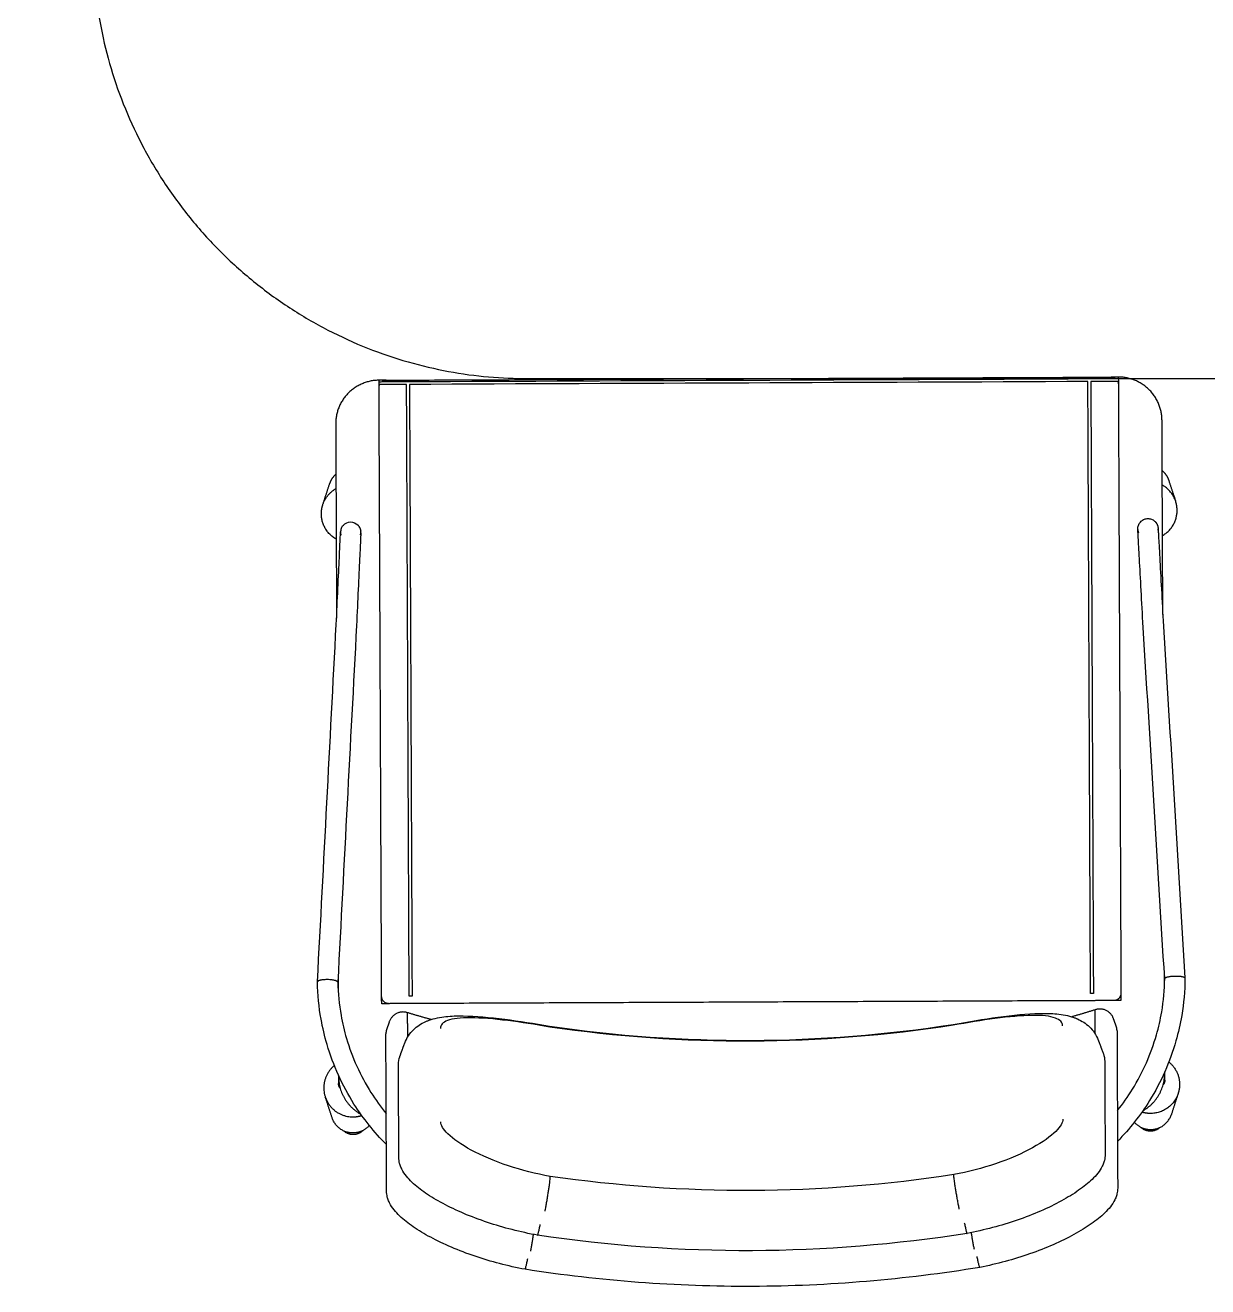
# Model space of a CAD drawing. Header units: millimetres. Extents: x 3429 to 24139, y -631 to 9878.
# Drawn here: x 8794.9 to 8868.3, y 3957.3 to 4035.6 of the extents above; entities that cross this region are included whole.
import ezdxf

# ---------------------------------------------------------------- set-up
doc = ezdxf.new("R2010")
doc.units = ezdxf.units.MM
for name, color, linetype, lineweight in [('multid_gorunus_3', 23, 'Continuous', 13), ('multid_gorunus_4', 15, 'Continuous', 9), ('multid_gorunus_5', 193, 'Continuous', 5), ('multid_gorunus_6', 54, 'Continuous', 0)]:
    doc.layers.add(name, color=color, linetype=linetype, lineweight=lineweight)

# ---------------------------------------------------------------- blocks, each defined once
blk = doc.blocks.new('sedir-2')
at = {"layer": 'multid_gorunus_3', "lineweight": -3}
blk.add_open_spline([(1517.856, 7974.65), (1517.856, 8029.65), (1517.856, 8064.65)], degree=2, dxfattribs=at)
blk.add_rational_spline([(1487.856, 7944.65), (1517.856, 7944.65), (1517.856, 7974.65)], [1, 0.707106781186, 1], degree=2, dxfattribs=at)
at = {"layer": 'multid_gorunus_4', "lineweight": -3}
for points, degree in [([(1517.747, 8015.395), (1539.247, 8015.486), (1560.747, 8015.578)], 2), ([(1517.747, 8015.395), (1517.748, 8015.145), (1517.75, 8014.895)], 2), ([(1560.747, 8015.578), (1560.751, 8014.578), (1560.756, 8013.579)], 2), ([(1562.497, 8015.245), (1562.243, 8015.153), (1561.99, 8015.061)], 2), ([(1562.835, 8015.306), (1568.255, 8015.329), (1573.676, 8015.352)], 2), ([(1563.481, 8014.013), (1563.948, 8014.188), (1564.414, 8014.363)], 2), ([(1564.415, 8014.363), (1564.583, 8014.426), (1564.758, 8014.456), (1564.933, 8014.457)], 3), ([(1564.933, 8014.457), (1568.146, 8014.471), (1571.359, 8014.484)], 2), ([(1517.956, 7966.395), (1517.856, 7989.895), (1517.756, 8013.395)], 2), ([(1518.056, 7966.396), (1517.99, 7982.062), (1517.923, 7997.729), (1517.856, 8013.395)], 3), ([(1518.055, 8013.496), (1539.155, 8013.586), (1560.255, 8013.676)], 2), ([(1560.256, 8013.476), (1539.156, 8013.386), (1518.056, 8013.296)], 2), ([(1518.056, 8013.296), (1518.123, 7997.696), (1518.189, 7982.096), (1518.256, 7966.497)], 3), ([(1560.756, 8013.578), (1560.856, 7990.078), (1560.956, 7966.579)], 2), ([(1563.05, 8013.801), (1562.218, 8013.797), (1561.386, 8013.794)], 2), ([(1576.779, 8004.942), (1576.778, 8004.949), (1576.777, 8004.956), (1576.776, 8004.963)], 3), ([(1576.902, 7975.33), (1576.903, 7975.337), (1576.904, 7975.344), (1576.905, 7975.351)], 3), ([(1518.256, 7966.497), (1539.356, 7966.586), (1560.456, 7966.676)], 2), ([(1560.456, 7966.476), (1539.357, 7966.386), (1518.257, 7966.297)], 2), ([(1563.252, 7966.376), (1562.42, 7966.372), (1561.589, 7966.368)], 2), ([(1564.621, 7965.825), (1564.153, 7965.996), (1563.685, 7966.167)], 2), ([(1565.141, 7965.736), (1564.966, 7965.735), (1564.791, 7965.763), (1564.622, 7965.825)], 3), ([(1571.567, 7965.763), (1568.354, 7965.749), (1565.141, 7965.736)], 2), ([(1517.963, 7964.895), (1517.964, 7964.645), (1517.965, 7964.395)], 2), ([(1560.964, 7964.579), (1539.465, 7964.487), (1517.965, 7964.395)], 2), ([(1560.962, 7965.079), (1560.963, 7964.829), (1560.964, 7964.579)], 2), ([(1562.203, 7965.106), (1562.457, 7965.016), (1562.712, 7964.926)], 2), ([(1573.891, 7964.915), (1568.47, 7964.892), (1563.05, 7964.869)], 2)]:
    blk.add_open_spline(points, degree=degree, dxfattribs=at)
for points, weights in [([(1517.75, 8014.895), (1517.749, 8015.061), (1517.848, 8015.195)], [1, 0.878679656441, 0.857864376269]), ([(1517.851, 8015.371), (1517.847, 8015.383), (1517.847, 8015.395)], [0.918640772541, 0.951184463522, 0.999999999997]), ([(1518.048, 8015.354), (1518.143, 8015.396), (1518.247, 8015.397)], [0.884091327405, 0.920427730249, 1]), ([(1560.247, 8015.576), (1560.747, 8015.578), (1560.749, 8015.078)], [1, 0.707106781186, 1]), ([(1561.99, 8015.061), (1561.064, 8014.724), (1561.386, 8013.794)], [1, 0.712396798679, 1]), ([(1562.835, 8015.306), (1562.661, 8015.305), (1562.497, 8015.245)], [0.895170103736, 0.932142628837, 1]), ([(1517.756, 8013.395), (1517.75, 8014.895), (1517.75, 8014.895)], [1, 0.707106779518, 1]), ([(1561.386, 8013.794), (1561.636, 8012.991), (1561.868, 8012.182)], [0.997449313068, 0.995532587617, 0.993752909251]), ([(1577.911, 8005.464), (1577.047, 8005.285), (1576.745, 8005.267)], [1, 0.726759951163, 0.963331120209]), ([(1579.148, 8005.841), (1579.154, 8005.805), (1578.409, 8005.65)], [0.919982607931, 0.754921075134, 1]), ([(1579.122, 8005.825), (1579.12, 8005.836), (1579.118, 8005.847)], [0.979887091893, 0.979900389578, 0.97991370639]), ([(1579.148, 8005.842), (1579.148, 8005.842), (1579.148, 8005.841)], [0.923829718623, 0.922059218781, 0.920333323855]), ([(1576.066, 8004.772), (1576.813, 8004.923), (1576.806, 8004.958)], [1, 0.754711794281, 0.920264707243]), ([(1562.394, 8004.012), (1562.396, 8004.002), (1562.455, 8004.002)], [0.920239726964, 0.952376403375, 1]), ([(1575.142, 8004.427), (1573.237, 8004.048), (1572.753, 8004.046)], [1, 0.707106781197, 1]), ([(1562.513, 7976.158), (1562.515, 7976.169), (1562.573, 7976.169)], [0.920239726933, 0.952376403348, 1]), ([(1575.264, 7975.853), (1573.356, 7976.215), (1572.872, 7976.213)], [1, 0.707106781276, 1]), ([(1576.932, 7975.335), (1576.938, 7975.371), (1576.19, 7975.515)], [0.919908362635, 0.754976133394, 1]), ([(1576.874, 7975.026), (1577.177, 7975.01), (1578.042, 7974.839)], [0.963331120326, 0.726759951095, 1]), ([(1579.282, 7974.472), (1579.289, 7974.508), (1578.541, 7974.657)], [0.92033332385, 0.754661051144, 1]), ([(1562.056, 7967.984), (1561.831, 7967.173), (1561.589, 7966.368)], [0.993753497358, 0.995532904313, 0.997449313068]), ([(1517.963, 7964.895), (1517.963, 7964.895), (1517.956, 7966.395)], [1, 0.707106779518, 1]), ([(1560.956, 7966.579), (1560.962, 7965.079), (1560.962, 7965.079)], [1, 0.707106779518, 1]), ([(1561.589, 7966.368), (1561.274, 7965.435), (1562.203, 7965.106)], [1, 0.712396798679, 1]), ([(1518.064, 7964.596), (1517.963, 7964.729), (1517.963, 7964.895)], [0.857861655714, 0.878671726909, 1]), ([(1560.962, 7965.079), (1560.964, 7964.579), (1560.464, 7964.576)], [1, 0.707106781188, 1]), ([(1562.712, 7964.926), (1562.876, 7964.868), (1563.05, 7964.869)], [1, 0.932142628738, 0.895170103627]), ([(1518.465, 7964.397), (1518.361, 7964.397), (1518.265, 7964.438)], [1, 0.920427730249, 0.884091327405])]:
    blk.add_rational_spline(points, weights, degree=2, dxfattribs=at)
for points, knots in [([(1517.856, 8013.395), (1517.855, 8013.647), (1517.854, 8013.898), (1517.853, 8014.131), (1517.852, 8014.385), (1517.851, 8014.617), (1517.85, 8014.809), (1517.849, 8015.002), (1517.848, 8015.155), (1517.848, 8015.255), (1517.848, 8015.347), (1517.847, 8015.395), (1517.847, 8015.395)], [0, 0, 0, 0, 0.758408, 0.758408, 0.758408, 1.580922, 1.580922, 1.580922, 2.403429, 2.403429, 2.403429, 3.161839, 3.161839, 3.161839, 3.161839]), ([(1518.047, 8015.396), (1518.047, 8015.396), (1518.048, 8015.348), (1518.048, 8015.256), (1518.048, 8015.155), (1518.049, 8015.003), (1518.05, 8014.81), (1518.051, 8014.618), (1518.052, 8014.385), (1518.053, 8014.132), (1518.054, 8013.93), (1518.055, 8013.714), (1518.055, 8013.496)], [0.001216, 0.001216, 0.001216, 0.001216, 0.75841, 0.75841, 0.75841, 1.580917, 1.580917, 1.580917, 2.403431, 2.403431, 2.403431, 3.061201, 3.061201, 3.061201, 3.061201]), ([(1573.676, 8015.352), (1573.818, 8015.353), (1573.954, 8015.334), (1574.127, 8015.291), (1574.17, 8015.279), (1574.258, 8015.25), (1574.303, 8015.233), (1574.398, 8015.194), (1574.447, 8015.172), (1574.494, 8015.148), (1574.822, 8014.984), (1575.123, 8014.738), (1575.402, 8014.45), (1575.655, 8014.19), (1575.903, 8013.883), (1576.4, 8013.174), (1576.646, 8012.775), (1576.888, 8012.333), (1577.367, 8011.457), (1577.826, 8010.419), (1578.223, 8009.279), (1578.601, 8008.191), (1578.917, 8007.022), (1579.148, 8005.841)], [0, 0, 0, 0, 0.740063, 0.740063, 0.98905, 0.98905, 1.265263, 1.265263, 1.576335, 1.576335, 1.576335, 3.758492, 3.758492, 3.758492, 5.686983, 5.686983, 7.598105, 7.598105, 7.598105, 11.403584, 11.403584, 11.403584, 15.033923, 15.033923, 15.033923, 15.033923]), ([(1571.359, 8014.484), (1571.502, 8014.485), (1571.638, 8014.467), (1571.811, 8014.423), (1571.854, 8014.411), (1571.942, 8014.382), (1571.987, 8014.365), (1572.082, 8014.327), (1572.131, 8014.304), (1572.178, 8014.28), (1572.506, 8014.117), (1572.807, 8013.87), (1573.086, 8013.582), (1573.339, 8013.321), (1573.586, 8013.014), (1574.082, 8012.305), (1574.327, 8011.906), (1574.568, 8011.464), (1575.046, 8010.587), (1575.503, 8009.548), (1575.895, 8008.407), (1576.27, 8007.316), (1576.581, 8006.143), (1576.806, 8004.958)], [0, 0, 0, 0, 0.740571, 0.740571, 0.989606, 0.989606, 1.265864, 1.265864, 1.576979, 1.576979, 1.576979, 3.758642, 3.758642, 3.758642, 5.686884, 5.686884, 7.597972, 7.597972, 7.597972, 11.403212, 11.403212, 11.403212, 15.041507, 15.041507, 15.041507, 15.041507]), ([(1562.394, 8004.012), (1562.197, 8005.067), (1562.023, 8006.116), (1561.891, 8007.091), (1561.747, 8008.155), (1561.654, 8009.107), (1561.636, 8009.955), (1561.626, 8010.383), (1561.636, 8010.777), (1561.711, 8011.543), (1561.781, 8011.942), (1561.912, 8012.317), (1561.934, 8012.379), (1561.957, 8012.441), (1561.994, 8012.53), (1562.006, 8012.557), (1562.017, 8012.583), (1562.145, 8012.869), (1562.317, 8013.15), (1562.812, 8013.665), (1563.12, 8013.878), (1563.481, 8014.013)], [0, 0, 0, 0, 3.240551, 3.240551, 3.240551, 6.750914, 6.750914, 6.750914, 8.54566, 8.54566, 10.395776, 10.395776, 10.395776, 10.699097, 10.699097, 10.83008, 10.83008, 10.83008, 12.225852, 12.225852, 13.646624, 13.646624, 13.646624, 13.646624]), ([(1562.492, 8011.544), (1562.255, 8011.543), (1561.871, 8011.19), (1561.703, 8009.581), (1561.936, 8007.023), (1562.269, 8004.992), (1562.455, 8004.002)], [0, 0, 0, 0, 2.936582, 6.167999, 9.480475, 12.604197, 12.604197, 12.604197, 12.604197]), ([(1568.92, 8011.571), (1569.156, 8011.573), (1569.767, 8011.224), (1570.914, 8009.62), (1572.034, 8007.066), (1572.568, 8005.036), (1572.753, 8004.046)], [0, 0, 0, 0, 2.936582, 6.167999, 9.480475, 12.604197, 12.604197, 12.604197, 12.604197]), ([(1579.148, 8005.841), (1580.001, 8000.677), (1580.442, 7995.4), (1580.464, 7990.162), (1580.486, 7984.924), (1580.091, 7979.644), (1579.282, 7974.472)], [0, 0, 0, 0, 15.772829, 15.772829, 15.772829, 31.545658, 31.545658, 31.545658, 31.545658]), ([(1576.806, 8004.958), (1577.578, 8000.067), (1577.978, 7995.107), (1578, 7990.152), (1578.021, 7985.196), (1577.663, 7980.233), (1576.932, 7975.335)], [0, 0, 0, 0, 14.887743, 14.887743, 14.887743, 29.775485, 29.775485, 29.775485, 29.775485]), ([(1562.513, 7976.158), (1563.186, 7980.764), (1563.515, 7985.432), (1563.495, 7990.09), (1563.475, 7994.748), (1563.106, 7999.412), (1562.394, 8004.012)], [0, 0, 0, 0, 13.995792, 13.995792, 13.995792, 27.991457, 27.991457, 27.991457, 27.991457]), ([(1562.455, 8004.002), (1563.162, 7999.41), (1563.9, 7990.091), (1563.242, 7980.767), (1562.573, 7976.169)], [-0.329016, -0.329016, -0.329016, -0.329016, 11.526818, 23.382652, 23.382652, 23.382652, 23.382652]), ([(1572.753, 8004.046), (1573.461, 7999.454), (1574.198, 7990.135), (1573.54, 7980.811), (1572.872, 7976.213)], [-0.329016, -0.329016, -0.329016, -0.329016, 11.526818, 23.382652, 23.382652, 23.382652, 23.382652]), ([(1563.685, 7966.167), (1563.323, 7966.299), (1563.013, 7966.509), (1562.514, 7967.02), (1562.339, 7967.3), (1562.209, 7967.584), (1562.197, 7967.611), (1562.185, 7967.638), (1562.148, 7967.726), (1562.124, 7967.788), (1562.102, 7967.85), (1561.968, 7968.224), (1561.894, 7968.622), (1561.813, 7969.387), (1561.799, 7969.781), (1561.805, 7970.209), (1561.817, 7971.057), (1561.901, 7972.01), (1562.036, 7973.075), (1562.16, 7974.052), (1562.325, 7975.101), (1562.513, 7976.158)], [0, 0, 0, 0, 1.420772, 1.420772, 2.816545, 2.816545, 2.816545, 2.947527, 2.947527, 3.250849, 3.250849, 3.250849, 5.100964, 5.100964, 6.89571, 6.89571, 6.89571, 10.406073, 10.406073, 10.406073, 13.646625, 13.646625, 13.646625, 13.646625]), ([(1562.573, 7976.169), (1562.397, 7975.178), (1562.08, 7973.143), (1561.869, 7970.584), (1562.051, 7968.976), (1562.438, 7968.626), (1562.675, 7968.628)], [0.329072, 0.329072, 0.329072, 0.329072, 3.452793, 6.765269, 9.996686, 12.933269, 12.933269, 12.933269, 12.933269]), ([(1572.872, 7976.213), (1572.695, 7975.221), (1572.179, 7973.186), (1571.08, 7970.623), (1569.947, 7969.01), (1569.339, 7968.656), (1569.103, 7968.655)], [0.329072, 0.329072, 0.329072, 0.329072, 3.452793, 6.765269, 9.996686, 12.933269, 12.933269, 12.933269, 12.933269]), ([(1576.932, 7975.335), (1576.718, 7974.148), (1576.416, 7972.973), (1576.051, 7971.879), (1575.668, 7970.734), (1575.221, 7969.692), (1574.75, 7968.811), (1574.513, 7968.366), (1574.271, 7967.965), (1573.781, 7967.252), (1573.536, 7966.943), (1573.286, 7966.68), (1573.009, 7966.39), (1572.711, 7966.14), (1572.384, 7965.974), (1572.337, 7965.95), (1572.288, 7965.927), (1572.194, 7965.887), (1572.149, 7965.87), (1572.061, 7965.84), (1572.018, 7965.828), (1571.846, 7965.783), (1571.71, 7965.763), (1571.567, 7965.763)], [0, 0, 0, 0, 3.638296, 3.638296, 3.638296, 7.443536, 7.443536, 7.443536, 9.354623, 9.354623, 11.282866, 11.282866, 11.282866, 13.464529, 13.464529, 13.464529, 13.775643, 13.775643, 14.051902, 14.051902, 14.300937, 14.300937, 15.041508, 15.041508, 15.041508, 15.041508]), ([(1579.282, 7974.472), (1579.061, 7973.289), (1578.755, 7972.117), (1578.386, 7971.027), (1577.999, 7969.883), (1577.549, 7968.841), (1577.077, 7967.961), (1576.839, 7967.517), (1576.596, 7967.116), (1576.106, 7966.403), (1575.86, 7966.094), (1575.61, 7965.831), (1575.333, 7965.542), (1575.034, 7965.292), (1574.708, 7965.126), (1574.66, 7965.102), (1574.612, 7965.079), (1574.518, 7965.039), (1574.472, 7965.022), (1574.384, 7964.993), (1574.342, 7964.98), (1574.169, 7964.935), (1574.033, 7964.916), (1573.891, 7964.915)], [0, 0, 0, 0, 3.630339, 3.630339, 3.630339, 7.435818, 7.435818, 7.435818, 9.34694, 9.34694, 11.275431, 11.275431, 11.275431, 13.457588, 13.457588, 13.457588, 13.76866, 13.76866, 14.044873, 14.044873, 14.29386, 14.29386, 15.033923, 15.033923, 15.033923, 15.033923]), ([(1518.065, 7964.396), (1518.065, 7964.396), (1518.065, 7964.444), (1518.064, 7964.536), (1518.064, 7964.636), (1518.063, 7964.789), (1518.062, 7964.981), (1518.062, 7965.174), (1518.061, 7965.406), (1518.059, 7965.659), (1518.058, 7965.893), (1518.057, 7966.144), (1518.056, 7966.396)], [0.001207, 0.001207, 0.001207, 0.001207, 0.758408, 0.758408, 0.758408, 1.580921, 1.580921, 1.580921, 2.403428, 2.403428, 2.403428, 3.161839, 3.161839, 3.161839, 3.161839]), ([(1518.257, 7966.297), (1518.258, 7966.079), (1518.259, 7965.863), (1518.259, 7965.66), (1518.261, 7965.407), (1518.262, 7965.175), (1518.262, 7964.982), (1518.263, 7964.79), (1518.264, 7964.637), (1518.264, 7964.537), (1518.265, 7964.444), (1518.265, 7964.396), (1518.265, 7964.397)], [0.100639, 0.100639, 0.100639, 0.100639, 0.75841, 0.75841, 0.75841, 1.580917, 1.580917, 1.580917, 2.403431, 2.403431, 2.403431, 3.161839, 3.161839, 3.161839, 3.161839])]:
    blk.add_open_spline(points, degree=3, knots=knots, dxfattribs=at)
for points, weights, knots in [([(1560.255, 8013.676), (1560.255, 8013.676), (1560.256, 8013.576), (1560.256, 8013.476), (1560.256, 8013.476)], [1, 0.707106781187, 1, 0.707106781187, 1], [0.3141593, 0.3141593, 0.3141593, 0.4712389, 0.4712389, 0.6283185, 0.6283185, 0.6283185]), ([(1560.456, 7966.676), (1560.456, 7966.676), (1560.456, 7966.576), (1560.456, 7966.476), (1560.456, 7966.476)], [1, 0.707106781187, 1, 0.707106781187, 1], [0.3141593, 0.3141593, 0.3141593, 0.4712389, 0.4712389, 0.6283185, 0.6283185, 0.6283185]), ([(1518.265, 7964.396), (1518.265, 7964.396), (1518.265, 7964.397), (1518.265, 7964.409), (1518.262, 7964.421)], [0.999027964301, 0.99951317298, 1, 0.951423612348, 0.918960028174], [0.47097781, 0.47097781, 0.47097781, 0.4712389, 0.4712389, 0.49729058, 0.49729058, 0.49729058])]:
    blk.add_rational_spline(points, weights, degree=2, knots=knots, dxfattribs=at)
at = {"layer": 'multid_gorunus_5', "lineweight": -3}
for points, degree, knots in [([(1497.635, 8161.259), (1497.873, 8160.858), (1498.11, 8160.457), (1498.327, 8160.039), (1498.544, 8159.621), (1498.739, 8159.187), (1498.934, 8158.753), (1499.106, 8158.306), (1499.279, 8157.859), (1499.428, 8157.399), (1499.577, 8156.94), (1499.702, 8156.47), (1499.827, 8156), (1499.927, 8155.522), (1500.028, 8155.043), (1500.104, 8154.558), (1500.18, 8154.074), (1500.23, 8153.584), (1500.281, 8153.094), (1500.307, 8152.602), (1500.332, 8152.109), (1500.332, 8151.615), (1500.332, 8151.122), (1500.307, 8150.629), (1500.282, 8150.137), (1500.231, 8149.647), (1500.181, 8149.157), (1500.105, 8148.672), (1500.029, 8148.187), (1499.929, 8147.709), (1499.829, 8147.231), (1499.704, 8146.761), (1499.579, 8146.291), (1499.443, 8145.872), (1499.308, 8145.453), (1493.438, 8131.576), (1487.568, 8117.699), (1482.284, 8103.286), (1476.999, 8088.873), (1472.38, 8074.118), (1467.761, 8059.362), (1466.363, 8053.825), (1464.965, 8048.288), (1463.811, 8042.685), (1462.658, 8037.082), (1461.749, 8031.413), (1460.841, 8025.744), (1460.179, 8020.025), (1459.518, 8014.307), (1459.105, 8008.557), (1458.693, 8002.807), (1458.259, 7988.382), (1457.825, 7973.958), (1457.887, 7933.96), (1457.949, 7926.745), (1458.011, 7919.531), (1458.074, 7912.316), (1458.756, 7827.849), (1459.438, 7813.418), (1460.058, 7807.441), (1460.677, 7801.463), (1461.603, 7795.549), (1462.529, 7789.635), (1463.143, 7786.719), (1463.758, 7783.803), (1464.372, 7780.887), (1464.987, 7777.971), (1466.217, 7773.359), (1467.447, 7768.747), (1469.165, 7763.176), (1470.883, 7757.605), (1473.571, 7748.889), (1476.259, 7740.174), (1481.646, 7725.344), (1487.034, 7710.514), (1493.059, 7696.202), (1499.085, 7681.891), (1499.252, 7681.423), (1499.42, 7680.955), (1499.561, 7680.477), (1499.703, 7679.999), (1499.819, 7679.511), (1499.936, 7679.023), (1500.026, 7678.526), (1500.116, 7678.03), (1500.18, 7677.528), (1500.244, 7677.026), (1500.281, 7676.52), (1500.318, 7676.014), (1500.328, 7675.507), (1500.338, 7674.999), (1500.321, 7674.491), (1500.305, 7673.984), (1500.261, 7673.478), (1500.218, 7672.973), (1500.147, 7672.472), (1500.077, 7671.972), (1499.981, 7671.477), (1499.884, 7670.983), (1499.762, 7670.497), (1499.639, 7670.011), (1499.491, 7669.536), (1499.343, 7669.06), (1499.171, 7668.597), (1498.998, 7668.134), (1498.801, 7667.686), (1498.604, 7667.237), (1498.384, 7666.804), (1498.163, 7666.372), (1497.921, 7665.957), (1497.678, 7665.543), (1497.414, 7665.148), (1497.15, 7664.753), (1496.865, 7664.379), (1496.581, 7664.005), (1496.241, 7663.613), (1495.902, 7663.221), (1494.131, 7661.226), (1492.361, 7659.231), (1490.529, 7657.405), (1488.696, 7655.58), (1486.775, 7653.894), (1484.854, 7652.208), (1482.851, 7650.667), (1480.848, 7649.126), (1478.771, 7647.735), (1476.694, 7646.345), (1474.55, 7645.111), (1472.407, 7643.877), (1470.205, 7642.804), (1468.003, 7641.731), (1465.751, 7640.822), (1463.499, 7639.914), (1461.205, 7639.173), (1458.911, 7638.433), (1456.584, 7637.863), (1454.257, 7637.294), (1453.082, 7637.096), (1451.906, 7636.898), (1450.73, 7636.699), (1449.554, 7636.501), (1447.187, 7636.279), (1444.82, 7636.057), (1444.337, 7636.048), (1443.854, 7636.039), (1442.243, 7636.007), (1440.632, 7635.976), (1439.689, 7635.981), (1438.746, 7635.986), (1437.763, 7636.017), (1436.78, 7636.048), (1435.724, 7636.13), (1434.667, 7636.211), (1434, 7636.279), (1433.332, 7636.347), (1433.035, 7636.393), (1432.738, 7636.44), (1431.718, 7636.627), (1430.697, 7636.813), (1429.723, 7637.016), (1428.748, 7637.22), (1427.733, 7637.516), (1426.718, 7637.812), (1425.858, 7638.16), (1424.997, 7638.508), (1424.59, 7638.685), (1424.183, 7638.862), (1423.724, 7639.076), (1423.264, 7639.29), (1422.408, 7639.717), (1421.552, 7640.143), (1420.452, 7640.751), (1419.352, 7641.358), (1418.12, 7642.168), (1416.888, 7642.978), (1416.585, 7643.189), (1416.282, 7643.399), (1415.501, 7643.98), (1414.72, 7644.562), (1414.02, 7645.116), (1413.32, 7645.669), (1412.897, 7646.009), (1412.474, 7646.35), (1411.421, 7647.237), (1410.369, 7648.124), (1409.199, 7649.183), (1408.03, 7650.241), (1407.028, 7651.205), (1406.026, 7652.169), (1405.614, 7652.585), (1405.202, 7653.001), (1404.598, 7653.621), (1403.994, 7654.24), (1403.295, 7654.993), (1402.596, 7655.746), (1402.305, 7656.063), (1402.015, 7656.381), (1401.043, 7657.494), (1400.072, 7658.608), (1399.525, 7659.26), (1398.979, 7659.912), (1398.349, 7660.696), (1397.72, 7661.48), (1397.114, 7662.291), (1396.509, 7663.102), (1395.971, 7663.87), (1395.433, 7664.637), (1394.797, 7665.573), (1394.161, 7666.509), (1391.61, 7670.64), (1389.06, 7674.77), (1386.715, 7679.061), (1384.371, 7683.351), (1382.235, 7687.797), (1380.099, 7692.243), (1378.147, 7696.902), (1376.196, 7701.56), (1375.566, 7703.022), (1374.936, 7704.484), (1374.335, 7705.93), (1373.734, 7707.375), (1373.152, 7708.83), (1372.57, 7710.285), (1372.006, 7711.751), (1371.443, 7713.216), (1370.899, 7714.69), (1370.354, 7716.165), (1369.83, 7717.649), (1369.305, 7719.134), (1368.8, 7720.627), (1368.295, 7722.12), (1367.811, 7723.623), (1367.326, 7725.126), (1366.861, 7726.639), (1366.396, 7728.152), (1365.95, 7729.675), (1365.504, 7731.198), (1365.076, 7732.731), (1364.647, 7734.263), (1364.236, 7735.805), (1363.824, 7737.346), (1363.429, 7738.896), (1363.034, 7740.445), (1362.654, 7742.003), (1362.273, 7743.56), (1361.908, 7745.125), (1361.542, 7746.689), (1361.189, 7748.26), (1360.837, 7749.831), (1360.497, 7751.407), (1360.158, 7752.983), (1359.831, 7754.563), (1359.503, 7756.143), (1359.189, 7757.727), (1358.874, 7759.31), (1358.573, 7760.897), (1358.271, 7762.483), (1357.983, 7764.073), (1357.694, 7765.662), (1357.419, 7767.255), (1357.144, 7768.848), (1356.882, 7770.443), (1356.621, 7772.038), (1356.373, 7773.636), (1356.125, 7775.235), (1355.891, 7776.835), (1355.657, 7778.436), (1355.437, 7780.04), (1355.217, 7781.643), (1355.011, 7783.25), (1354.805, 7784.856), (1354.613, 7786.466), (1354.421, 7788.076), (1354.241, 7789.689), (1354.062, 7791.302), (1353.896, 7792.919), (1353.729, 7794.535), (1353.575, 7796.154), (1353.421, 7797.773), (1353.278, 7799.395), (1353.135, 7801.016), (1353.004, 7802.64), (1352.872, 7804.264), (1352.752, 7805.891), (1352.631, 7807.517), (1352.52, 7809.145), (1352.409, 7810.773), (1352.309, 7812.403), (1352.208, 7814.033), (1352.116, 7815.665), (1352.024, 7817.296), (1351.941, 7818.929), (1351.858, 7820.562), (1351.783, 7822.195), (1351.709, 7823.829), (1351.642, 7825.464), (1351.575, 7827.099), (1351.516, 7828.734), (1351.457, 7830.37), (1351.405, 7832.006), (1351.353, 7903.679), (1351.308, 7905.316), (1351.263, 7906.953), (1351.225, 7908.592), (1351.186, 7910.23), (1351.154, 7911.868), (1351.122, 7913.507), (1351.096, 7915.147), (1351.07, 7916.787), (1351.05, 7918.427), (1351.03, 7920.068), (1351.014, 7921.709), (1350.999, 7923.351), (1350.989, 7924.993), (1350.979, 7926.635), (1350.973, 7928.278), (1350.968, 7929.921), (1350.966, 7931.564), (1350.965, 7933.208), (1350.968, 7934.852), (1350.971, 7936.495), (1350.978, 7938.139), (1350.985, 7972.566), (1350.996, 7974.208), (1351.008, 7975.851), (1351.025, 7977.493), (1351.042, 7979.135), (1351.064, 7980.775), (1351.087, 7982.416), (1351.115, 7984.056), (1351.144, 7985.696), (1351.179, 7987.335), (1351.214, 7988.974), (1351.255, 7990.612), (1351.297, 7992.25), (1351.346, 7993.887), (1351.396, 7995.523), (1351.453, 7997.159), (1351.51, 7998.794), (1351.575, 8000.428), (1351.64, 8002.062), (1351.714, 8003.695), (1351.788, 8005.327), (1351.871, 8006.958), (1351.954, 8008.589), (1352.046, 8010.219), (1352.139, 8011.848), (1352.241, 8013.476), (1352.343, 8015.103), (1352.456, 8016.729), (1352.569, 8018.355), (1352.693, 8019.98), (1352.816, 8021.604), (1352.951, 8023.226), (1353.086, 8024.848), (1353.233, 8026.469), (1353.379, 8028.089), (1353.538, 8029.708), (1353.696, 8031.327), (1353.867, 8032.944), (1354.037, 8034.56), (1354.22, 8036.175), (1354.403, 8037.79), (1354.598, 8039.403), (1354.793, 8041.015), (1355, 8042.625), (1355.208, 8044.235), (1355.428, 8045.843), (1355.648, 8047.45), (1355.88, 8049.055), (1356.113, 8050.66), (1356.358, 8052.261), (1356.604, 8053.863), (1356.862, 8055.461), (1357.121, 8057.059), (1357.393, 8058.654), (1357.664, 8060.249), (1357.949, 8061.84), (1358.234, 8063.432), (1358.532, 8065.019), (1358.83, 8066.607), (1359.142, 8068.19), (1359.453, 8069.774), (1359.779, 8071.353), (1360.104, 8072.932), (1360.443, 8074.507), (1360.782, 8076.081), (1361.135, 8077.651), (1361.488, 8079.22), (1361.856, 8080.783), (1362.223, 8082.347), (1362.606, 8083.904), (1362.988, 8085.461), (1363.386, 8087.011), (1363.784, 8088.561), (1364.197, 8090.104), (1364.611, 8091.647), (1365.041, 8093.182), (1365.471, 8094.717), (1365.917, 8096.244), (1366.364, 8097.771), (1366.827, 8099.289), (1367.291, 8100.807), (1367.773, 8102.317), (1368.254, 8103.826), (1368.753, 8105.325), (1369.253, 8106.825), (1369.771, 8108.314), (1370.289, 8109.804), (1370.826, 8111.283), (1371.363, 8112.763), (1371.919, 8114.232), (1372.475, 8115.701), (1373.051, 8117.16), (1373.626, 8118.619), (1374.232, 8120.094), (1374.837, 8121.569), (1376.924, 8126.796), (1379.011, 8132.024), (1381.336, 8137.003), (1383.661, 8141.982), (1386.245, 8146.77), (1388.83, 8151.558), (1391.674, 8156.154), (1394.518, 8160.749), (1394.976, 8161.423), (1395.433, 8162.096), (1395.971, 8162.863), (1396.509, 8163.63), (1397.114, 8164.441), (1397.72, 8165.252), (1398.349, 8166.037), (1398.979, 8166.821), (1399.525, 8167.473), (1400.072, 8168.125), (1401.043, 8169.238), (1402.015, 8170.352), (1402.305, 8170.67), (1402.596, 8170.987), (1403.295, 8171.74), (1403.994, 8172.493), (1404.598, 8173.112), (1405.202, 8173.731), (1405.614, 8174.148), (1406.026, 8174.564), (1407.028, 8175.528), (1408.03, 8176.491), (1409.199, 8177.55), (1410.369, 8178.609), (1411.421, 8179.496), (1412.474, 8180.383), (1412.897, 8180.723), (1413.32, 8181.063), (1414.02, 8181.617), (1414.72, 8182.171), (1415.501, 8182.753), (1416.282, 8183.334), (1416.585, 8183.544), (1416.888, 8183.754), (1418.12, 8184.564), (1419.352, 8185.374), (1420.452, 8185.982), (1421.552, 8186.589), (1422.408, 8187.016), (1423.264, 8187.443), (1423.724, 8187.657), (1424.183, 8187.871), (1424.59, 8188.048), (1424.997, 8188.225), (1425.858, 8188.573), (1426.718, 8188.921), (1427.733, 8189.217), (1428.748, 8189.513), (1429.723, 8189.716), (1430.697, 8189.92), (1431.718, 8190.106), (1432.738, 8190.293), (1433.035, 8190.339), (1433.332, 8190.386), (1434, 8190.454), (1434.667, 8190.522), (1435.724, 8190.603), (1436.78, 8190.685), (1437.762, 8190.715), (1438.745, 8190.746), (1439.256, 8190.749), (1439.767, 8190.752), (1439.92, 8190.76), (1440.073, 8190.768), (1442.447, 8190.722), (1444.82, 8190.675), (1447.187, 8190.453), (1449.554, 8190.232), (1451.906, 8189.835), (1454.257, 8189.439), (1456.584, 8188.869), (1458.911, 8188.3), (1461.205, 8187.56), (1463.499, 8186.819), (1465.751, 8185.911), (1468.003, 8185.002), (1470.205, 8183.929), (1472.407, 8182.856), (1474.55, 8181.622), (1476.694, 8180.387), (1478.771, 8178.997), (1480.848, 8177.607), (1482.851, 8176.066), (1484.854, 8174.525), (1486.775, 8172.839), (1488.696, 8171.152), (1490.529, 8169.327), (1492.361, 8167.502), (1494.132, 8165.506), (1495.903, 8163.51), (1496.234, 8163.129), (1496.564, 8162.748), (1496.841, 8162.386), (1497.118, 8162.024), (1497.376, 8161.641), (1497.635, 8161.259)], 2, [133, 133, 133, 134, 134, 135, 135, 136, 136, 137, 137, 138, 138, 139, 139, 140, 140, 141, 141, 142, 142, 143, 143, 144, 144, 145, 145, 146, 146, 147, 147, 148, 148, 149, 149, 150, 150, 151, 151, 152, 152, 153, 153, 154, 154, 155, 155, 156, 156, 157, 157, 158, 158, 159, 159, 160, 160, 161, 161, 162, 162, 163, 163, 164, 164, 165, 165, 166, 166, 167, 167, 168, 168, 169, 169, 170, 170, 171, 171, 172, 172, 173, 173, 174, 174, 175, 175, 176, 176, 177, 177, 178, 178, 179, 179, 180, 180, 181, 181, 182, 182, 183, 183, 184, 184, 185, 185, 186, 186, 187, 187, 188, 188, 189, 189, 190, 190, 191, 191, 192, 192, 193, 193, 194, 194, 195, 195, 196, 196, 197, 197, 198, 198, 199, 199, 200, 200, 201, 201, 202, 202, 203, 203, 204, 204, 205, 205, 206, 206, 207, 207, 208, 208, 209, 209, 210, 210, 211, 211, 212, 212, 213, 213, 214, 214, 215, 215, 216, 216, 217, 217, 218, 218, 219, 219, 220, 220, 221, 221, 222, 222, 223, 223, 224, 224, 225, 225, 226, 226, 227, 227, 228, 228, 229, 229, 230, 230, 231, 231, 232, 232, 233, 233, 234, 234, 235, 235, 236, 236, 237, 237, 238, 238, 239, 239, 240, 240, 241, 241, 242, 242, 243, 243, 244, 244, 245, 245, 246, 246, 247, 247, 248, 248, 249, 249, 250, 250, 251, 251, 252, 252, 253, 253, 254, 254, 255, 255, 256, 256, 257, 257, 258, 258, 259, 259, 260, 260, 261, 261, 262, 262, 263, 263, 264, 264, 265, 265, 266, 266, 267, 267, 268, 268, 269, 269, 270, 270, 271, 271, 272, 272, 273, 273, 274, 274, 275, 275, 276, 276, 277, 277, 278, 278, 279, 279, 280, 280, 281, 281, 282, 282, 283, 283, 284, 284, 285, 285, 286, 286, 287, 287, 288, 288, 289, 289, 290, 290, 291, 291, 292, 292, 293, 293, 294, 294, 295, 295, 296, 296, 297, 297, 298, 298, 299, 299, 300, 300, 301, 301, 302, 302, 303, 303, 304, 304, 305, 305, 306, 306, 307, 307, 308, 308, 309, 309, 310, 310, 311, 311, 312, 312, 313, 313, 314, 314, 315, 315, 316, 316, 317, 317, 318, 318, 319, 319, 320, 320, 321, 321, 322, 322, 323, 323, 324, 324, 325, 325, 326, 326, 327, 327, 328, 328, 329, 329, 330, 330, 331, 331, 332, 332, 333, 333, 334, 334, 335, 335, 336, 336, 337, 337, 338, 338, 339, 339, 340, 340, 341, 341, 342, 342, 343, 343, 344, 344, 345, 345, 346, 346, 347, 347, 348, 348, 349, 349, 350, 350, 351, 351, 352, 352, 353, 353, 354, 354, 355, 355, 356, 356, 357, 357, 358, 358, 359, 359, 360, 360, 361, 361, 362, 362, 363, 363, 364, 364, 365, 365, 366, 366, 367, 367, 368, 368, 369, 369, 370, 370, 371, 371, 372, 372, 373, 373, 374, 374, 375, 375, 376, 376, 377, 377, 378, 378, 379, 379, 380, 380, 381, 381, 382, 382, 383, 383, 384, 384, 385, 385, 386, 386, 387, 387, 388, 388, 389, 389, 390, 390, 391, 391, 392, 392, 393, 393, 393]), ([(1534.564, 8018.489), (1542.769, 8018.99), (1550.974, 8019.491), (1559.179, 8019.992), (1559.185, 8019.993), (1559.192, 8019.993), (1559.199, 8019.994)], 3, [0, 0, 0, 0, 25.285273, 25.285273, 25.285273, 25.306818, 25.306818, 25.306818, 25.306818]), ([(1559.054, 8019.321), (1559.053, 8019.379), (1559.054, 8019.467), (1559.061, 8019.579), (1559.069, 8019.662), (1559.081, 8019.739), (1559.094, 8019.809), (1559.111, 8019.87), (1559.129, 8019.919), (1559.148, 8019.956), (1559.172, 8019.985), (1559.189, 8019.993), (1559.2, 8019.994)], 3, [1.099139, 1.099139, 1.099139, 1.099139, 1.272769, 1.363833, 1.457377, 1.552646, 1.648796, 1.744939, 1.840184, 1.933692, 2.024711, 2.160597, 2.160597, 2.160597, 2.160597]), ([(1559.231, 8018.594), (1559.217, 8018.596), (1559.196, 8018.611), (1559.169, 8018.652), (1559.148, 8018.696), (1559.128, 8018.751), (1559.11, 8018.817), (1559.094, 8018.892), (1559.08, 8018.973), (1559.07, 8019.059), (1559.059, 8019.175), (1559.055, 8019.263), (1559.054, 8019.321)], 3, [0, 0, 0, 0, 0.173529, 0.264552, 0.358063, 0.453313, 0.549461, 0.645617, 0.740891, 0.834439, 0.925507, 1.099139, 1.099139, 1.099139, 1.099139]), ([(1559.203, 8019.994), (1559.213, 8019.994), (1559.222, 8019.994), (1559.232, 8019.993), (1560.085, 8019.984), (1560.937, 8019.908), (1561.778, 8019.766), (1562.369, 8019.666), (1562.954, 8019.533), (1563.531, 8019.369), (1564.976, 8018.956), (1566.368, 8018.342), (1567.651, 8017.545), (1568.662, 8016.917), (1569.605, 8016.176), (1570.458, 8015.338)], 3, [0.182198, 0.182198, 0.182198, 0.182198, 0.212289, 0.212289, 0.212289, 2.832127, 2.832127, 2.832127, 4.671078, 4.671078, 4.671078, 9.292365, 9.292365, 9.292365, 12.933071, 12.933071, 12.933071, 12.933071]), ([(1528.187, 8018.138), (1528.188, 8018.138), (1528.189, 8018.139), (1528.192, 8018.139), (1528.195, 8018.139), (1528.203, 8018.139), (1528.208, 8018.14), (1528.233, 8018.141), (1528.26, 8018.142), (1528.369, 8018.148), (1528.478, 8018.154), (1528.621, 8018.162), (1528.772, 8018.171), (1528.961, 8018.181), (1529.185, 8018.193), (1529.414, 8018.206), (1529.678, 8018.22), (1529.975, 8018.237), (1530.568, 8018.269), (1531.289, 8018.309), (1532.091, 8018.353), (1532.855, 8018.395), (1533.694, 8018.441), (1534.564, 8018.489)], 3, [0, 0, 0, 0, 0.166259, 0.166259, 0.387954, 0.387954, 0.609671, 0.609671, 1.275177, 1.275177, 2.608537, 2.608537, 2.608537, 3.986961, 3.986961, 3.986961, 5.393155, 5.393155, 5.393155, 8.218566, 8.218566, 8.218566, 10.909331, 10.909331, 10.909331, 10.909331]), ([(1568.332, 8015.329), (1567.863, 8015.706), (1567.372, 8016.054), (1566.862, 8016.371), (1565.695, 8017.095), (1564.428, 8017.653), (1563.114, 8018.028), (1562.592, 8018.176), (1562.062, 8018.296), (1561.528, 8018.387)], 3, [6.512498, 6.512498, 6.512498, 6.512498, 8.354586, 8.354586, 8.354586, 12.574473, 12.574473, 12.574473, 14.245635, 14.245635, 14.245635, 14.245635]), ([(1534.646, 8017.091), (1533.776, 8017.043), (1532.937, 8016.997), (1532.173, 8016.955), (1531.371, 8016.911), (1530.65, 8016.871), (1530.056, 8016.839), (1529.76, 8016.823), (1529.495, 8016.808), (1529.267, 8016.795), (1529.043, 8016.783), (1528.854, 8016.773), (1528.703, 8016.764), (1528.559, 8016.757), (1528.451, 8016.751), (1528.342, 8016.745), (1528.314, 8016.743), (1528.29, 8016.742), (1528.285, 8016.742), (1528.277, 8016.741), (1528.274, 8016.741), (1528.271, 8016.741), (1528.27, 8016.741), (1528.269, 8016.741)], 3, [0, 0, 0, 0, 2.691056, 2.691056, 2.691056, 5.516467, 5.516467, 5.516467, 6.92266, 6.92266, 6.92266, 8.301084, 8.301084, 8.301084, 9.634444, 9.634444, 10.29995, 10.29995, 10.521667, 10.521667, 10.743362, 10.743362, 10.909621, 10.909621, 10.909621, 10.909621]), ([(1570.673, 7964.901), (1569.826, 7964.055), (1568.888, 7963.305), (1567.882, 7962.669), (1566.605, 7961.861), (1565.219, 7961.235), (1563.777, 7960.811), (1563.203, 7960.642), (1562.621, 7960.505), (1562.032, 7960.4), (1561.191, 7960.251), (1560.337, 7960.167), (1559.483, 7960.15), (1559.475, 7960.15), (1559.466, 7960.15), (1559.458, 7960.15)], 3, [5.498832, 5.498832, 5.498832, 5.498832, 9.143558, 9.143558, 9.143558, 13.765078, 13.765078, 13.765078, 15.598226, 15.598226, 15.598226, 18.223837, 18.223837, 18.223837, 18.249565, 18.249565, 18.249565, 18.249565]), ([(1561.77, 7961.777), (1562.305, 7961.872), (1562.835, 7961.997), (1563.357, 7962.151), (1564.667, 7962.536), (1565.929, 7963.106), (1567.09, 7963.841), (1567.596, 7964.161), (1568.082, 7964.512), (1568.547, 7964.892)], 3, [0, 0, 0, 0, 1.674378, 1.674378, 1.674378, 5.894369, 5.894369, 5.894369, 7.731608, 7.731608, 7.731608, 7.731608]), ([(1528.244, 7961.773), (1528.135, 7961.806), (1528.035, 7961.864), (1527.953, 7961.943), (1527.817, 7962.072), (1527.739, 7962.25), (1527.738, 7962.437), (1527.738, 7962.624), (1527.814, 7962.802), (1527.948, 7962.933), (1527.96, 7962.944), (1527.973, 7962.955), (1527.985, 7962.966), (1527.998, 7962.976), (1528.01, 7962.986), (1528.023, 7962.996), (1528.037, 7963.006), (1528.05, 7963.015), (1528.064, 7963.024), (1528.078, 7963.032), (1528.092, 7963.041), (1528.106, 7963.049), (1528.12, 7963.056), (1528.135, 7963.064), (1528.149, 7963.071), (1528.164, 7963.077), (1528.178, 7963.083), (1528.193, 7963.09), (1528.208, 7963.095), (1528.223, 7963.1), (1528.238, 7963.105), (1528.253, 7963.11), (1528.268, 7963.114), (1528.283, 7963.118), (1528.298, 7963.121), (1528.313, 7963.125), (1528.328, 7963.128), (1528.343, 7963.13), (1528.357, 7963.132), (1528.372, 7963.135)], 3, [0.188219, 0.188219, 0.188219, 0.188219, 0.531506, 0.531506, 0.531506, 1.099747, 1.099747, 1.099747, 1.667988, 1.667988, 1.667988, 2.667988, 2.667988, 2.667988, 3.667988, 3.667988, 3.667988, 4.667988, 4.667988, 4.667988, 5.667988, 5.667988, 5.667988, 6.667988, 6.667988, 6.667988, 7.667988, 7.667988, 7.667988, 8.667988, 8.667988, 8.667988, 9.667988, 9.667988, 9.667988, 10.667988, 10.667988, 10.667988, 11.667988, 11.667988, 11.667988, 11.667988]), ([(1528.497, 7963.139), (1528.498, 7963.139), (1528.5, 7963.139), (1528.502, 7963.139), (1528.505, 7963.139), (1528.514, 7963.138), (1528.519, 7963.138), (1528.543, 7963.137), (1528.57, 7963.136), (1528.68, 7963.131), (1528.788, 7963.126), (1528.931, 7963.119), (1529.083, 7963.112), (1529.272, 7963.103), (1529.496, 7963.093), (1529.725, 7963.082), (1529.99, 7963.07), (1530.287, 7963.056), (1530.881, 7963.029), (1531.603, 7962.995), (1532.406, 7962.958), (1533.171, 7962.922), (1534.011, 7962.883), (1534.882, 7962.843)], 3, [0, 0, 0, 0, 0.166266, 0.166266, 0.387978, 0.387978, 0.609721, 0.609721, 1.275354, 1.275354, 2.609174, 2.609174, 2.609174, 3.988324, 3.988324, 3.988324, 5.395356, 5.395356, 5.395356, 8.22238, 8.22238, 8.22238, 10.91412, 10.91412, 10.91412, 10.91412]), ([(1534.803, 7961.445), (1533.934, 7961.485), (1533.094, 7961.524), (1532.33, 7961.56), (1531.528, 7961.597), (1530.808, 7961.63), (1530.214, 7961.658), (1529.918, 7961.672), (1529.654, 7961.684), (1529.425, 7961.695), (1529.201, 7961.705), (1529.012, 7961.714), (1528.861, 7961.721), (1528.718, 7961.727), (1528.61, 7961.732), (1528.5, 7961.737), (1528.473, 7961.739), (1528.449, 7961.74), (1528.444, 7961.74), (1528.436, 7961.74), (1528.433, 7961.741), (1528.43, 7961.741), (1528.428, 7961.741), (1528.428, 7961.741)], 3, [0, 0, 0, 0, 2.690344, 2.690344, 2.690344, 5.51416, 5.51416, 5.51416, 6.919504, 6.919504, 6.919504, 8.297232, 8.297232, 8.297232, 9.630118, 9.630118, 10.295487, 10.295487, 10.517179, 10.517179, 10.73886, 10.73886, 10.905118, 10.905118, 10.905118, 10.905118]), ([(1559.455, 7960.15), (1559.447, 7960.15), (1559.438, 7960.151), (1559.429, 7960.151), (1551.22, 7960.583), (1543.012, 7961.014), (1534.803, 7961.445)], 3, [0.25313, 0.25313, 0.25313, 0.25313, 0.279629, 0.279629, 0.279629, 25.564902, 25.564902, 25.564902, 25.564902]), ([(1559.474, 7961.55), (1559.461, 7961.548), (1559.44, 7961.533), (1559.412, 7961.491), (1559.392, 7961.448), (1559.373, 7961.392), (1559.355, 7961.326), (1559.34, 7961.251), (1559.327, 7961.169), (1559.317, 7961.083), (1559.307, 7960.968), (1559.304, 7960.879), (1559.304, 7960.821)], 3, [0, 0, 0, 0, 0.173529, 0.264552, 0.358064, 0.453315, 0.549463, 0.64562, 0.740895, 0.834444, 0.925513, 1.099148, 1.099148, 1.099148, 1.099148]), ([(1559.304, 7960.821), (1559.303, 7960.763), (1559.305, 7960.676), (1559.313, 7960.563), (1559.322, 7960.481), (1559.334, 7960.403), (1559.348, 7960.333), (1559.365, 7960.273), (1559.383, 7960.224), (1559.403, 7960.188), (1559.427, 7960.159), (1559.444, 7960.151), (1559.455, 7960.15)], 3, [1.099148, 1.099148, 1.099148, 1.099148, 1.27278, 1.363846, 1.45739, 1.552659, 1.64881, 1.744953, 1.840199, 1.933706, 2.024726, 2.160599, 2.160599, 2.160599, 2.160599])]:
    blk.add_open_spline(points, degree=degree, knots=knots, dxfattribs=at)
for points, degree in [([(1559.2, 8019.994), (1559.201, 8019.994), (1559.202, 8019.994), (1559.203, 8019.994)], 3), ([(1534.126, 8018.465), (1527.43, 8018.436), (1520.735, 8018.408)], 2), ([(1559.237, 8018.593), (1551.04, 8018.093), (1542.843, 8017.592), (1534.646, 8017.091)], 3), ([(1559.828, 8018.574), (1559.344, 8018.572), (1558.859, 8018.57)], 2), ([(1559.237, 8018.593), (1559.235, 8018.593), (1559.233, 8018.594), (1559.231, 8018.594)], 3), ([(1561.528, 8018.387), (1560.771, 8018.515), (1560.004, 8018.584), (1559.237, 8018.593)], 3), ([(1528.636, 7963.12), (1528.606, 7963.125), (1528.577, 7963.13), (1528.547, 7963.135)], 3), ([(1534.882, 7962.843), (1543.081, 7962.412), (1551.281, 7961.982), (1559.481, 7961.551)], 3), ([(1520.978, 7961.408), (1527.674, 7961.437), (1534.37, 7961.465)], 2), ([(1559.102, 7961.571), (1559.587, 7961.573), (1560.071, 7961.575)], 2), ([(1559.48, 7961.551), (1559.478, 7961.551), (1559.476, 7961.55), (1559.474, 7961.55)], 3), ([(1559.48, 7961.551), (1560.248, 7961.567), (1561.014, 7961.643), (1561.77, 7961.777)], 3), ([(1559.455, 7960.15), (1559.456, 7960.15), (1559.457, 7960.15), (1559.458, 7960.15)], 3)]:
    blk.add_open_spline(points, degree=degree, dxfattribs=at)
for points, weights in [([(1520.735, 8018.408), (1517.735, 8018.395), (1517.747, 8015.395)], [1, 0.707106781187, 1]), ([(1527.871, 8018.049), (1527.881, 8018.054), (1527.89, 8018.059)], [0.869825098418, 0.871645679099, 0.87366995776]), ([(1528.231, 8016.74), (1528.164, 8016.739), (1528.099, 8016.751)], [1, 0.963388347648, 0.935929608385]), ([(1528.269, 8016.741), (1528.25, 8016.74), (1528.231, 8016.74)], [0.979325846162, 0.989269821709, 1]), ([(1528.269, 8016.741), (1528.387, 8016.747), (1528.497, 8016.79)], [0.979325846162, 0.921411606151, 0.890165042945]), ([(1517.965, 7964.395), (1517.978, 7961.395), (1520.978, 7961.408)], [1, 0.707106781186, 1]), ([(1528.125, 7963.059), (1528.115, 7963.054), (1528.106, 7963.049)], [0.873670558525, 0.871645952602, 0.869825104442]), ([(1528.459, 7963.14), (1528.416, 7963.14), (1528.372, 7963.135)], [1, 0.975592231766, 0.955252424903]), ([(1528.636, 7963.12), (1528.549, 7963.14), (1528.459, 7963.14)], [0.918640772552, 0.951184463531, 1]), ([(1528.244, 7961.773), (1528.333, 7961.745), (1528.428, 7961.741)], [0.903385917404, 0.932721428679, 0.97932622724])]:
    blk.add_rational_spline(points, weights, degree=2, dxfattribs=at)
for points, weights, knots in [([(1528.099, 8016.751), (1527.878, 8016.789), (1527.718, 8016.942), (1527.505, 8017.146), (1527.504, 8017.436), (1527.503, 8017.726), (1527.714, 8017.932), (1527.732, 8017.949), (1527.75, 8017.965), (1527.769, 8017.981), (1527.789, 8017.996), (1527.809, 8018.01), (1527.829, 8018.024), (1527.85, 8018.036), (1527.871, 8018.049), (1527.893, 8018.06), (1527.914, 8018.07), (1527.937, 8018.08), (1527.959, 8018.089), (1527.981, 8018.097), (1528.003, 8018.105), (1528.026, 8018.111), (1528.048, 8018.118)], [0.935929608385, 0.853553390593, 0.853553390593, 0.853553390593, 1, 0.853553390593, 0.853553390593, 0.853553390593, 0.853553390593, 0.853553390593, 0.853553390593, 0.853553390593, 0.853553390593, 0.853553390593, 0.853553390593, 0.853553390593, 0.853553390593, 0.853553390593, 0.853553390593, 0.853553390593, 0.853553390593, 0.853553390593, 0.853553390593], [0.132803, 0.132803, 0.132803, 0.572015, 0.572015, 1.140256, 1.140256, 1.708497, 1.708497, 2.708497, 2.708497, 3.708497, 3.708497, 4.708497, 4.708497, 5.708497, 5.708497, 6.708497, 6.708497, 7.708497, 7.708497, 8.708497, 8.708497, 9.708497, 9.708497, 9.708497]), ([(1528.428, 7961.741), (1528.446, 7961.74), (1528.465, 7961.74), (1528.555, 7961.74), (1528.642, 7961.762)], [0.97932622724, 0.989270027313, 1, 0.951087987782, 0.918512201776], [2.1588332, 2.1588332, 2.1588332, 2.1991149, 2.1991149, 2.3827366, 2.3827366, 2.3827366])]:
    blk.add_rational_spline(points, weights, degree=2, knots=knots, dxfattribs=at)
at = {"layer": 'multid_gorunus_6', "lineweight": -3}
for points in [[(1524.861, 8018.868), (1525.586, 8019.108), (1526.312, 8019.349)], [(1567.149, 8019.523), (1567.877, 8019.289), (1568.604, 8019.054)], [(1565.734, 8018.599), (1565.695, 8018.599), (1565.656, 8018.599)], [(1566.234, 8018.602), (1565.984, 8018.601), (1565.734, 8018.599)], [(1528.312, 8018.135), (1528.269, 8018.137), (1528.225, 8018.14)], [(1565.899, 7961.6), (1565.938, 7961.6), (1565.977, 7961.6)], [(1565.977, 7961.6), (1566.227, 7961.601), (1566.477, 7961.602)], [(1568.851, 7961.17), (1568.125, 7960.929), (1567.4, 7960.688)], [(1526.562, 7960.514), (1525.835, 7960.749), (1525.108, 7960.983)]]:
    blk.add_open_spline(points, degree=2, dxfattribs=at)
for points, weights, knots in [([(1528.679, 8018.441), (1528.101, 8019.456), (1526.933, 8019.451), (1525.765, 8019.446), (1525.196, 8018.427)], [0.869503816033, 0.805222388904, 1, 0.80526011569, 0.869478924208], [-4.186192, -4.186192, -4.186192, -3.141593, -3.141593, -2.097196, -2.097196, -2.097196]), ([(1564.982, 8018.88), (1565.579, 8019.616), (1566.527, 8019.62), (1566.846, 8019.621), (1567.149, 8019.523)], [0.855677167195, 0.835917634799, 1, 0.938051336227, 0.902307696652], [-4.021572, -4.021572, -4.021572, -3.141593, -3.141593, -2.80936, -2.80936, -2.80936]), ([(1567.149, 8019.523), (1568.529, 8019.078), (1568.535, 8017.628), (1568.537, 8017.317), (1568.443, 8017.02)], [0.902307696652, 0.76905544496, 1, 0.939393969399, 0.90386937264], [-2.80936, -2.80936, -2.80936, -1.570796, -1.570796, -1.245764, -1.245764, -1.245764]), ([(1569.137, 8016.502), (1569.646, 8016.953), (1569.643, 8017.633), (1569.639, 8018.72), (1568.604, 8019.054)], [0.854487069094, 0.84186005699, 1, 0.76905544496, 0.902307696652], [0.722686, 0.722686, 0.722686, 1.570796, 1.570796, 2.80936, 2.80936, 2.80936]), ([(1528.048, 8018.118), (1528.135, 8018.139), (1528.225, 8018.14), (1528.269, 8018.14), (1528.312, 8018.135)], [0.918640772552, 0.951184463531, 1, 0.975592231766, 0.955252424904], [2.0158553, 2.0158553, 2.0158553, 2.1991149, 2.1991149, 2.2907446, 2.2907446, 2.2907446]), ([(1569.475, 8016.936), (1569.74, 8017.225), (1569.738, 8017.617), (1569.737, 8017.976), (1569.507, 8018.252)], [0.853867956505, 0.860340666281, 1, 0.870394157572, 0.855490010591], [0.821799, 0.821799, 0.821799, 1.570796, 1.570796, 2.265877, 2.265877, 2.265877]), ([(1569.362, 7963.726), (1569.875, 7963.28), (1569.878, 7962.6), (1569.883, 7961.512), (1568.851, 7961.17)], [0.85448695619, 0.841860764018, 1, 0.76905544496, 0.902307696652], [0.72269, 0.72269, 0.72269, 1.570796, 1.570796, 2.80936, 2.80936, 2.80936]), ([(1565.228, 7961.313), (1565.831, 7960.582), (1566.779, 7960.587), (1568.779, 7960.595), (1568.77, 7962.595), (1568.769, 7962.906), (1568.673, 7963.202)], [0.855670582505, 0.835944995524, 1, 0.707106781187, 1, 0.939457679381, 0.90394408835], [-4.021425, -4.021425, -4.021425, -3.141593, -3.141593, -1.570796, -1.570796, -1.246106, -1.246106, -1.246106]), ([(1569.747, 7961.979), (1569.974, 7962.257), (1569.973, 7962.617), (1569.971, 7963.009), (1569.704, 7963.295)], [0.855484339199, 0.870369480395, 1, 0.860383715934, 0.853871959555], [0.875583, 0.875583, 0.875583, 1.570796, 1.570796, 2.319563, 2.319563, 2.319563]), ([(1528.922, 7961.442), (1528.352, 7960.423), (1527.185, 7960.418), (1526.866, 7960.416), (1526.562, 7960.514)], [0.869478581477, 0.80526063535, 1, 0.938051336227, 0.902307696652], [-4.185987, -4.185987, -4.185987, -3.141593, -3.141593, -2.80936, -2.80936, -2.80936])]:
    blk.add_rational_spline(points, weights, degree=2, knots=knots, dxfattribs=at)
for points, weights in [([(1524.197, 8018.422), (1524.467, 8018.737), (1524.861, 8018.868)], [0.85461862318, 0.846346818902, 0.902307696652]), ([(1568.355, 8017.081), (1567.489, 8018.607), (1565.734, 8018.599)], [0.869655086755, 0.804993748825, 1]), ([(1566.234, 8018.602), (1566.413, 8018.602), (1566.552, 8018.489)], [1, 0.870828173761, 0.85559111707]), ([(1565.977, 7961.6), (1567.732, 7961.607), (1568.585, 7963.14)], [1, 0.805012692552, 0.869642526259]), ([(1524.44, 7961.423), (1524.713, 7961.111), (1525.108, 7960.983)], [0.854612718861, 0.84636681877, 0.902307696652]), ([(1526.562, 7960.514), (1525.824, 7960.752), (1525.439, 7961.427)], [0.902307696652, 0.825708437747, 0.869456424842]), ([(1566.794, 7961.717), (1566.656, 7961.603), (1566.477, 7961.602)], [0.855648933317, 0.871071527677, 1])]:
    blk.add_rational_spline(points, weights, degree=2, dxfattribs=at)

msp = doc.modelspace()

# ---------------------------------------------------------------- block references
at = {"xscale": 0.9, "yscale": 0.9, "zscale": 0.9, "rotation": 270}
msp.add_blockref('sedir-2', (1648.864, 5379.782), dxfattribs=at)

doc.saveas('drawing.dxf')
